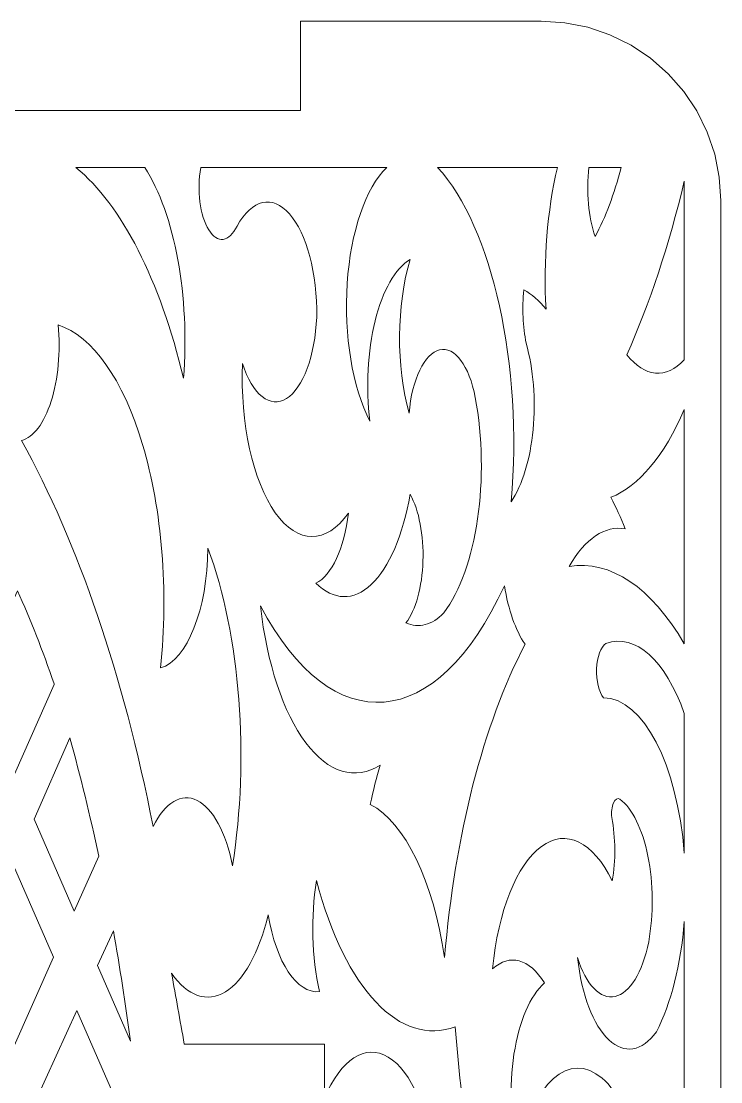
# Model space of a CAD drawing. Header units: millimetres. Extents: x 337 to 2510, y -469 to 429.
# Drawn here: x 592.6 to 633, y 35.6 to 96.8 of the extents above; entities that cross this region are included whole.
import ezdxf

# ---------------------------------------------------------------- set-up
doc = ezdxf.new("R2010")
doc.units = ezdxf.units.MM
doc.header["$MEASUREMENT"] = 0
doc.layers.add('Layer 1', color=7, linetype='Continuous')

msp = doc.modelspace()

# ---------------------------------------------------------------- linework, layer by layer
at = {"layer": 'Layer 1', "lineweight": 9}
for points in [[(608.7658, 91.5986), (608.7658, 91.5986), (608.7658, 96.7555), (608.7658, 96.7555)], [(622.6587, 96.7555), (622.6587, 96.7555), (608.7658, 96.7555), (608.7658, 96.7555)], [(622.6587, 96.7555), (622.6587, 96.7555), (624.0107, 96.6675), (624.0107, 96.6675)], [(624.0107, 96.6675), (624.0107, 96.6675), (625.3396, 96.4025), (625.3396, 96.4025)], [(625.3396, 96.4025), (625.3396, 96.4025), (626.6216, 95.9675), (626.6216, 95.9675)], [(626.6216, 95.9675), (626.6216, 95.9675), (627.8376, 95.3685), (627.8376, 95.3685)], [(627.8376, 95.3685), (627.8376, 95.3685), (628.9636, 94.6155), (628.9636, 94.6155)], [(628.9636, 94.6155), (628.9636, 94.6155), (629.9826, 93.7225), (629.9826, 93.7225)], [(629.9826, 93.7225), (629.9826, 93.7225), (630.8756, 92.7036), (630.8756, 92.7036)], [(630.8756, 92.7036), (630.8756, 92.7036), (631.6286, 91.5776), (631.6286, 91.5776)], [(608.7658, 91.5986), (608.7658, 91.5986), (589.716, 91.5986), (589.716, 91.5986)], [(631.6286, 91.5776), (631.6286, 91.5776), (632.2276, 90.3616), (632.2276, 90.3616)], [(632.2276, 90.3616), (632.2276, 90.3616), (632.6626, 89.0796), (632.6626, 89.0796)], [(632.6626, 89.0796), (632.6626, 89.0796), (632.9276, 87.7506), (632.9276, 87.7506)], [(632.9276, 87.7506), (632.9276, 87.7506), (633.0156, 86.3986), (633.0156, 86.3986)], [(633.0156, 86.3986), (633.0156, 86.3986), (633.0156, -233.4412), (633.0156, -233.4412)]]:
    msp.add_open_spline(points, degree=3, dxfattribs=at)
for points, knots in [([(602.0119, 76.1517), (600.6679, 81.8137), (598.4589, 86.1446), (595.8049, 88.3176), (595.8049, 88.3176), (595.8049, 88.3176), (595.8049, 88.3176), (595.8049, 88.3176), (595.8049, 88.3176), (595.8049, 88.3176), (599.7779, 88.3176), (599.7779, 88.3176), (599.7779, 88.3176), (599.7779, 88.3176), (599.7779, 88.3176), (599.7779, 88.3176), (599.7779, 88.3176), (601.5119, 85.6326), (602.3889, 80.8597), (602.0119, 76.1517)], [0, 0, 0, 0, 0.1666667, 0.1666667, 0.1666667, 0.1666667, 0.3333333, 0.3333333, 0.3333333, 0.3333333, 0.5, 0.5, 0.5, 0.5, 0.6666667, 0.6666667, 0.6666667, 0.6666667, 1, 1, 1, 1]), ([(613.7458, 88.3176), (613.7458, 88.3176), (603.0129, 88.3176), (603.0129, 88.3176), (603.0129, 88.3176), (603.0129, 88.3176), (603.0129, 88.3176), (603.0129, 88.3176), (603.0129, 88.3176), (602.7769, 87.0216), (602.9659, 85.5266), (603.4669, 84.7166), (603.4669, 84.7166), (603.4669, 84.7166), (603.4669, 84.7166), (603.4669, 84.7166), (603.4669, 84.7166), (603.9689, 83.9066), (604.6478, 83.9976), (605.1048, 84.9356), (605.1048, 84.9356), (605.1048, 84.9356), (605.1048, 84.9356), (605.1048, 84.9356), (605.1048, 84.9356), (605.9688, 86.4896), (607.1478, 86.7636), (608.1318, 85.6406), (608.1318, 85.6406), (608.1318, 85.6406), (608.1318, 85.6406), (608.1318, 85.6406), (608.1318, 85.6406), (609.1148, 84.5166), (609.7258, 82.1967), (609.7008, 79.6847), (609.7008, 79.6847), (609.7008, 79.6847), (609.7008, 79.6847), (609.7008, 79.6847), (609.7008, 79.6847), (609.6018, 77.4467), (608.9098, 75.5777), (607.9598, 74.9847), (607.9598, 74.9847), (607.9598, 74.9847), (607.9598, 74.9847), (607.9598, 74.9847), (607.9598, 74.9847), (607.0098, 74.3917), (605.9978, 75.1967), (605.4138, 77.0097), (605.4138, 77.0097), (605.4138, 77.0097), (605.4138, 77.0097), (605.4138, 77.0097), (605.4138, 77.0097), (605.2858, 73.5497), (606.0198, 70.2198), (607.3128, 68.3958), (607.3128, 68.3958), (607.3128, 68.3958), (607.3128, 68.3958), (607.3128, 68.3958), (607.3128, 68.3958), (608.6058, 66.5718), (610.2388, 66.5648), (611.5348, 68.3768), (611.5348, 68.3768), (611.5348, 68.3768), (611.5348, 68.3768), (611.5348, 68.3768), (611.5348, 68.3768), (611.2908, 66.3308), (610.5648, 64.7698), (609.6568, 64.3388), (609.6568, 64.3388), (609.6568, 64.3388), (609.6568, 64.3388), (609.6568, 64.3388), (609.6568, 64.3388), (610.6728, 63.3218), (611.8258, 63.2928), (612.8508, 64.2598), (612.8508, 64.2598), (612.8508, 64.2598), (612.8508, 64.2598), (612.8508, 64.2598), (612.8508, 64.2598), (613.8768, 65.2258), (614.6857, 67.1048), (615.0917, 69.4628), (615.0917, 69.4628), (615.0917, 69.4628), (615.0917, 69.4628), (615.0917, 69.4628), (615.0917, 69.4628), (615.6037, 68.5378), (615.8817, 67.0918), (615.8327, 65.6048), (615.8327, 65.6048), (615.8327, 65.6048), (615.8327, 65.6048), (615.8327, 65.6048), (615.8327, 65.6048), (615.7847, 64.1168), (615.4157, 62.7818), (614.8487, 62.0419), (614.8487, 62.0419), (614.8487, 62.0419), (614.8487, 62.0419), (614.8487, 62.0419), (614.8487, 62.0419), (615.5867, 61.7109), (616.3507, 61.9139), (617.0357, 62.6218), (617.0357, 62.6218), (617.0357, 62.6218), (617.0357, 62.6218), (617.0357, 62.6218), (617.0357, 62.6218), (618.9357, 65.1038), (619.7167, 70.4508), (618.8477, 75.0407), (618.8477, 75.0407), (618.8477, 75.0407), (618.8477, 75.0407), (618.8477, 75.0407), (618.8477, 75.0407), (618.4987, 76.8857), (617.6657, 77.9997), (616.7907, 77.7917), (616.7907, 77.7917), (616.7907, 77.7917), (616.7907, 77.7917), (616.7907, 77.7917), (616.7907, 77.7917), (615.9157, 77.5837), (615.2007, 76.1017), (615.0257, 74.1317), (615.0257, 74.1317), (615.0257, 74.1317), (615.0257, 74.1317), (615.0257, 74.1317), (615.0257, 74.1317), (614.2758, 76.8627), (614.3018, 80.3467), (615.0917, 83.0166), (615.0917, 83.0166), (615.0917, 83.0166), (615.0917, 83.0166), (615.0917, 83.0166), (615.0917, 83.0166), (614.2358, 82.5047), (613.5068, 81.2237), (613.0698, 79.4657), (613.0698, 79.4657), (613.0698, 79.4657), (613.0698, 79.4657), (613.0698, 79.4657), (613.0698, 79.4657), (612.6328, 77.7067), (612.5248, 75.6197), (612.7718, 73.6777), (612.7718, 73.6777), (612.7718, 73.6777), (612.7718, 73.6777), (612.7718, 73.6777), (612.7718, 73.6777), (611.7578, 75.6217), (611.2608, 78.6327), (611.4598, 81.6227), (611.4598, 81.6227), (611.4598, 81.6227), (611.4598, 81.6227), (611.4598, 81.6227), (611.4598, 81.6227), (611.6588, 84.6126), (612.5248, 87.1496), (613.7458, 88.3176)], [0, 0, 0, 0, 0.0217391, 0.0217391, 0.0217391, 0.0217391, 0.0434783, 0.0434783, 0.0434783, 0.0434783, 0.0652174, 0.0652174, 0.0652174, 0.0652174, 0.0869565, 0.0869565, 0.0869565, 0.0869565, 0.1086957, 0.1086957, 0.1086957, 0.1086957, 0.1304348, 0.1304348, 0.1304348, 0.1304348, 0.1521739, 0.1521739, 0.1521739, 0.1521739, 0.173913, 0.173913, 0.173913, 0.173913, 0.1956522, 0.1956522, 0.1956522, 0.1956522, 0.2173913, 0.2173913, 0.2173913, 0.2173913, 0.2391304, 0.2391304, 0.2391304, 0.2391304, 0.2608696, 0.2608696, 0.2608696, 0.2608696, 0.2826087, 0.2826087, 0.2826087, 0.2826087, 0.3043478, 0.3043478, 0.3043478, 0.3043478, 0.326087, 0.326087, 0.326087, 0.326087, 0.3478261, 0.3478261, 0.3478261, 0.3478261, 0.3695652, 0.3695652, 0.3695652, 0.3695652, 0.3913043, 0.3913043, 0.3913043, 0.3913043, 0.4130435, 0.4130435, 0.4130435, 0.4130435, 0.4347826, 0.4347826, 0.4347826, 0.4347826, 0.4565217, 0.4565217, 0.4565217, 0.4565217, 0.4782609, 0.4782609, 0.4782609, 0.4782609, 0.5, 0.5, 0.5, 0.5, 0.5217391, 0.5217391, 0.5217391, 0.5217391, 0.5434783, 0.5434783, 0.5434783, 0.5434783, 0.5652174, 0.5652174, 0.5652174, 0.5652174, 0.5869565, 0.5869565, 0.5869565, 0.5869565, 0.6086957, 0.6086957, 0.6086957, 0.6086957, 0.6304348, 0.6304348, 0.6304348, 0.6304348, 0.6521739, 0.6521739, 0.6521739, 0.6521739, 0.673913, 0.673913, 0.673913, 0.673913, 0.6956522, 0.6956522, 0.6956522, 0.6956522, 0.7173913, 0.7173913, 0.7173913, 0.7173913, 0.7391304, 0.7391304, 0.7391304, 0.7391304, 0.7608696, 0.7608696, 0.7608696, 0.7608696, 0.7826087, 0.7826087, 0.7826087, 0.7826087, 0.8043478, 0.8043478, 0.8043478, 0.8043478, 0.826087, 0.826087, 0.826087, 0.826087, 0.8478261, 0.8478261, 0.8478261, 0.8478261, 0.8695652, 0.8695652, 0.8695652, 0.8695652, 0.8913043, 0.8913043, 0.8913043, 0.8913043, 0.9130435, 0.9130435, 0.9130435, 0.9130435, 0.9347826, 0.9347826, 0.9347826, 0.9347826, 0.9565217, 0.9565217, 0.9565217, 0.9565217, 1, 1, 1, 1]), ([(622.9357, 80.1397), (622.7687, 82.9546), (622.9977, 85.8186), (623.5897, 88.3176), (623.5897, 88.3176), (623.5897, 88.3176), (623.5897, 88.3176), (623.5897, 88.3176), (623.5897, 88.3176), (623.5897, 88.3176), (616.6767, 88.3176), (616.6767, 88.3176), (616.6767, 88.3176), (616.6767, 88.3176), (616.6767, 88.3176), (616.6767, 88.3176), (616.6767, 88.3176), (619.8527, 84.8556), (621.5997, 76.9227), (620.9247, 69.0338), (620.9247, 69.0338), (620.9247, 69.0338), (620.9247, 69.0338), (620.9247, 69.0338), (620.9247, 69.0338), (621.5697, 69.9838), (622.0227, 71.4808), (622.1837, 73.1947), (622.1837, 73.1947), (622.1837, 73.1947), (622.1837, 73.1947), (622.1837, 73.1947), (622.1837, 73.1947), (622.3457, 74.9077), (622.2027, 76.6977), (621.7867, 78.1707), (621.7867, 78.1707), (621.7867, 78.1707), (621.7867, 78.1707), (621.7867, 78.1707), (621.7867, 78.1707), (621.5937, 79.1347), (621.5467, 80.2187), (621.6537, 81.2497), (621.6537, 81.2497), (621.6537, 81.2497), (621.6537, 81.2497), (621.6537, 81.2497), (621.6537, 81.2497), (622.1007, 81.0097), (622.5317, 80.6357), (622.9357, 80.1397)], [0, 0, 0, 0, 0.0714286, 0.0714286, 0.0714286, 0.0714286, 0.1428571, 0.1428571, 0.1428571, 0.1428571, 0.2142857, 0.2142857, 0.2142857, 0.2142857, 0.2857143, 0.2857143, 0.2857143, 0.2857143, 0.3571429, 0.3571429, 0.3571429, 0.3571429, 0.4285714, 0.4285714, 0.4285714, 0.4285714, 0.5, 0.5, 0.5, 0.5, 0.5714286, 0.5714286, 0.5714286, 0.5714286, 0.6428571, 0.6428571, 0.6428571, 0.6428571, 0.7142857, 0.7142857, 0.7142857, 0.7142857, 0.7857143, 0.7857143, 0.7857143, 0.7857143, 0.8571429, 0.8571429, 0.8571429, 0.8571429, 1, 1, 1, 1]), ([(625.3986, 88.3176), (625.3986, 88.3176), (627.2586, 88.3176), (627.2586, 88.3176), (627.2586, 88.3176), (627.2586, 88.3176), (627.2586, 88.3176), (627.2586, 88.3176), (627.2586, 88.3176), (626.8716, 86.7906), (626.3646, 85.4386), (625.7636, 84.3296), (625.7636, 84.3296), (625.7636, 84.3296), (625.7636, 84.3296), (625.7636, 84.3296), (625.7636, 84.3296), (625.3806, 85.4606), (625.2456, 86.9306), (625.3986, 88.3176)], [0, 0, 0, 0, 0.1666667, 0.1666667, 0.1666667, 0.1666667, 0.3333333, 0.3333333, 0.3333333, 0.3333333, 0.5, 0.5, 0.5, 0.5, 0.6666667, 0.6666667, 0.6666667, 0.6666667, 1, 1, 1, 1]), ([(627.5976, 77.5147), (628.6176, 76.2077), (629.8506, 76.0987), (630.9116, 77.2227), (630.9116, 77.2227), (630.9116, 77.2227), (630.9116, 77.2227), (630.9116, 77.2227), (630.9116, 77.2227), (630.9116, 77.2227), (630.9116, 87.5236), (630.9116, 87.5236), (630.9116, 87.5236), (630.9116, 87.5236), (630.9116, 87.5236), (630.9116, 87.5236), (630.9116, 87.5236), (630.0266, 83.8356), (628.9106, 80.4637), (627.5976, 77.5147)], [0, 0, 0, 0, 0.1666667, 0.1666667, 0.1666667, 0.1666667, 0.3333333, 0.3333333, 0.3333333, 0.3333333, 0.5, 0.5, 0.5, 0.5, 0.6666667, 0.6666667, 0.6666667, 0.6666667, 1, 1, 1, 1]), ([(594.7859, 79.2307), (596.7629, 78.6017), (598.5319, 76.0927), (599.6559, 72.3238), (599.6559, 72.3238), (599.6559, 72.3238), (599.6559, 72.3238), (599.6559, 72.3238), (599.6559, 72.3238), (600.7799, 68.5548), (601.1539, 63.8758), (600.6859, 59.4419), (600.6859, 59.4419), (600.6859, 59.4419), (600.6859, 59.4419), (600.6859, 59.4419), (600.6859, 59.4419), (602.2229, 59.8799), (603.3879, 62.8208), (603.4259, 66.3578), (603.4259, 66.3578), (603.4259, 66.3578), (603.4259, 66.3578), (603.4259, 66.3578), (603.4259, 66.3578), (605.2968, 61.2659), (605.8358, 54.2799), (604.8398, 48.033), (604.8398, 48.033), (604.8398, 48.033), (604.8398, 48.033), (604.8398, 48.033), (604.8398, 48.033), (604.4599, 49.957), (603.7019, 51.355), (602.7989, 51.8), (602.7989, 51.8), (602.7989, 51.8), (602.7989, 51.8), (602.7989, 51.8), (602.7989, 51.8), (601.8959, 52.245), (600.9539, 51.686), (600.2599, 50.291), (600.2599, 50.291), (600.2599, 50.291), (600.2599, 50.291), (600.2599, 50.291), (600.2599, 50.291), (598.5489, 59.0009), (595.9459, 66.6418), (592.67, 72.5688), (592.67, 72.5688), (592.67, 72.5688), (592.67, 72.5688), (592.67, 72.5688), (592.67, 72.5688), (593.353, 72.7357), (593.972, 73.5557), (594.376, 74.8257), (594.376, 74.8257), (594.376, 74.8257), (594.376, 74.8257), (594.376, 74.8257), (594.376, 74.8257), (594.7789, 76.0957), (594.9279, 77.6957), (594.7859, 79.2307)], [0, 0, 0, 0, 0.0555556, 0.0555556, 0.0555556, 0.0555556, 0.1111111, 0.1111111, 0.1111111, 0.1111111, 0.1666667, 0.1666667, 0.1666667, 0.1666667, 0.2222222, 0.2222222, 0.2222222, 0.2222222, 0.2777778, 0.2777778, 0.2777778, 0.2777778, 0.3333333, 0.3333333, 0.3333333, 0.3333333, 0.3888889, 0.3888889, 0.3888889, 0.3888889, 0.4444444, 0.4444444, 0.4444444, 0.4444444, 0.5, 0.5, 0.5, 0.5, 0.5555556, 0.5555556, 0.5555556, 0.5555556, 0.6111111, 0.6111111, 0.6111111, 0.6111111, 0.6666667, 0.6666667, 0.6666667, 0.6666667, 0.7222222, 0.7222222, 0.7222222, 0.7222222, 0.7777778, 0.7777778, 0.7777778, 0.7777778, 0.8333333, 0.8333333, 0.8333333, 0.8333333, 0.8888889, 0.8888889, 0.8888889, 0.8888889, 1, 1, 1, 1]), ([(626.6696, 69.2858), (628.2806, 69.9228), (629.7636, 71.6958), (630.9116, 74.3557), (630.9116, 74.3557), (630.9116, 74.3557), (630.9116, 74.3557), (630.9116, 74.3557), (630.9116, 74.3557), (630.9116, 74.3557), (630.9116, 60.8389), (630.9116, 60.8389), (630.9116, 60.8389), (630.9116, 60.8389), (630.9116, 60.8389), (630.9116, 60.8389), (630.9116, 60.8389), (629.0016, 64.1028), (626.6406, 65.6858), (624.2617, 65.2978), (624.2617, 65.2978), (624.2617, 65.2978), (624.2617, 65.2978), (624.2617, 65.2978), (624.2617, 65.2978), (625.1876, 66.9038), (626.3396, 67.6758), (627.4986, 67.4688), (627.4986, 67.4688), (627.4986, 67.4688), (627.4986, 67.4688), (627.4986, 67.4688), (627.4986, 67.4688), (627.2406, 68.1168), (626.9636, 68.7248), (626.6696, 69.2858)], [0, 0, 0, 0, 0.1, 0.1, 0.1, 0.1, 0.2, 0.2, 0.2, 0.2, 0.3, 0.3, 0.3, 0.3, 0.4, 0.4, 0.4, 0.4, 0.5, 0.5, 0.5, 0.5, 0.6, 0.6, 0.6, 0.6, 0.7, 0.7, 0.7, 0.7, 0.8, 0.8, 0.8, 0.8, 1, 1, 1, 1]), ([(592.429, 63.8968), (592.429, 63.8968), (589.983, 58.5529), (589.983, 58.5529), (589.983, 58.5529), (589.983, 58.5529), (589.983, 58.5529), (589.983, 58.5529), (589.983, 58.5529), (589.983, 58.5529), (592.26, 53.3139), (592.26, 53.3139), (592.26, 53.3139), (592.26, 53.3139), (592.26, 53.3139), (592.26, 53.3139), (592.26, 53.3139), (592.26, 53.3139), (594.5599, 58.4809), (594.5599, 58.4809), (594.5599, 58.4809), (594.5599, 58.4809), (594.5599, 58.4809), (594.5599, 58.4809), (594.5599, 58.4809), (594.5599, 58.4809), (594.5429, 58.5329), (594.5429, 58.5329), (594.5429, 58.5329), (594.5429, 58.5329), (594.5429, 58.5329), (594.5429, 58.5329), (594.5429, 58.5329), (593.897, 60.4369), (593.191, 62.2299), (592.429, 63.8968)], [0, 0, 0, 0, 0.1, 0.1, 0.1, 0.1, 0.2, 0.2, 0.2, 0.2, 0.3, 0.3, 0.3, 0.3, 0.4, 0.4, 0.4, 0.4, 0.5, 0.5, 0.5, 0.5, 0.6, 0.6, 0.6, 0.6, 0.7, 0.7, 0.7, 0.7, 0.8, 0.8, 0.8, 0.8, 1, 1, 1, 1]), ([(617.0807, 42.732), (617.6657, 49.801), (619.3057, 56.1879), (621.7207, 60.8049), (621.7207, 60.8049), (621.7207, 60.8049), (621.7207, 60.8049), (621.7207, 60.8049), (621.7207, 60.8049), (621.1747, 61.6119), (620.7567, 62.7968), (620.5277, 64.1868), (620.5277, 64.1868), (620.5277, 64.1868), (620.5277, 64.1868), (620.5277, 64.1868), (620.5277, 64.1868), (616.6477, 55.6799), (610.5908, 55.1799), (606.4528, 63.0258), (606.4528, 63.0258), (606.4528, 63.0258), (606.4528, 63.0258), (606.4528, 63.0258), (606.4528, 63.0258), (606.8258, 59.6979), (607.7678, 56.8509), (609.0688, 55.1239), (609.0688, 55.1239), (609.0688, 55.1239), (609.0688, 55.1239), (609.0688, 55.1239), (609.0688, 55.1239), (610.3688, 53.3959), (611.9178, 52.9329), (613.3688, 53.8379), (613.3688, 53.8379), (613.3688, 53.8379), (613.3688, 53.8379), (613.3688, 53.8379), (613.3688, 53.8379), (613.1518, 53.1159), (612.9598, 52.356), (612.7938, 51.567), (612.7938, 51.567), (612.7938, 51.567), (612.7938, 51.567), (612.7938, 51.567), (612.7938, 51.567), (614.7947, 50.512), (616.4157, 47.171), (617.0807, 42.732)], [0, 0, 0, 0, 0.0714286, 0.0714286, 0.0714286, 0.0714286, 0.1428571, 0.1428571, 0.1428571, 0.1428571, 0.2142857, 0.2142857, 0.2142857, 0.2142857, 0.2857143, 0.2857143, 0.2857143, 0.2857143, 0.3571429, 0.3571429, 0.3571429, 0.3571429, 0.4285714, 0.4285714, 0.4285714, 0.4285714, 0.5, 0.5, 0.5, 0.5, 0.5714286, 0.5714286, 0.5714286, 0.5714286, 0.6428571, 0.6428571, 0.6428571, 0.6428571, 0.7142857, 0.7142857, 0.7142857, 0.7142857, 0.7857143, 0.7857143, 0.7857143, 0.7857143, 0.8571429, 0.8571429, 0.8571429, 0.8571429, 1, 1, 1, 1]), ([(626.3826, 60.8559), (628.1006, 61.4479), (629.8266, 59.9039), (630.9116, 56.8049), (630.9116, 56.8049), (630.9116, 56.8049), (630.9116, 56.8049), (630.9116, 56.8049), (630.9116, 56.8049), (630.9116, 56.8049), (630.9116, 48.752), (630.9116, 48.752), (630.9116, 48.752), (630.9116, 48.752), (630.9116, 48.752), (630.9116, 48.752), (630.9116, 48.752), (630.4996, 53.9089), (628.5436, 57.6719), (626.2496, 57.7259), (626.2496, 57.7259), (626.2496, 57.7259), (626.2496, 57.7259), (626.2496, 57.7259), (626.2496, 57.7259), (625.9806, 58.0429), (625.8226, 58.7039), (625.8516, 59.3929), (625.8516, 59.3929), (625.8516, 59.3929), (625.8516, 59.3929), (625.8516, 59.3929), (625.8516, 59.3929), (625.8806, 60.0829), (626.0916, 60.6619), (626.3826, 60.8559)], [0, 0, 0, 0, 0.1, 0.1, 0.1, 0.1, 0.2, 0.2, 0.2, 0.2, 0.3, 0.3, 0.3, 0.3, 0.4, 0.4, 0.4, 0.4, 0.5, 0.5, 0.5, 0.5, 0.6, 0.6, 0.6, 0.6, 0.7, 0.7, 0.7, 0.7, 0.8, 0.8, 0.8, 0.8, 1, 1, 1, 1]), ([(595.4589, 55.4059), (595.4589, 55.4059), (593.389, 50.717), (593.389, 50.717), (593.389, 50.717), (593.389, 50.717), (593.389, 50.717), (593.389, 50.717), (593.389, 50.717), (593.389, 50.717), (595.6999, 45.399), (595.6999, 45.399), (595.6999, 45.399), (595.6999, 45.399), (595.6999, 45.399), (595.6999, 45.399), (595.6999, 45.399), (595.6999, 45.399), (597.1229, 48.591), (597.1229, 48.591), (597.1229, 48.591), (597.1229, 48.591), (597.1229, 48.591), (597.1229, 48.591), (597.1229, 48.591), (596.6229, 50.93), (596.0679, 53.2049), (595.4589, 55.4059)], [0, 0, 0, 0, 0.125, 0.125, 0.125, 0.125, 0.25, 0.25, 0.25, 0.25, 0.375, 0.375, 0.375, 0.375, 0.5, 0.5, 0.5, 0.5, 0.625, 0.625, 0.625, 0.625, 0.75, 0.75, 0.75, 0.75, 1, 1, 1, 1]), ([(630.9116, 44.818), (630.9116, 44.818), (630.9116, 21.5373), (630.9116, 21.5373), (630.9116, 21.5373), (630.9116, 21.5373), (630.9116, 21.5373), (630.9116, 21.5373), (630.9116, 21.5373), (630.0036, 23.9362), (628.5186, 24.7102), (627.2436, 23.4482), (627.2436, 23.4482), (627.2436, 23.4482), (627.2436, 23.4482), (627.2436, 23.4482), (627.2436, 23.4482), (626.0246, 21.7783), (625.4526, 18.4383), (625.8526, 15.3203), (625.8526, 15.3203), (625.8526, 15.3203), (625.8526, 15.3203), (625.8526, 15.3203), (625.8526, 15.3203), (623.8737, 17.7153), (622.7547, 22.6672), (623.0457, 27.7392), (623.0457, 27.7392), (623.0457, 27.7392), (623.0457, 27.7392), (623.0457, 27.7392), (623.0457, 27.7392), (623.0747, 28.7902), (623.2987, 29.7632), (623.6617, 30.4102), (623.6617, 30.4102), (623.6617, 30.4102), (623.6617, 30.4102), (623.6617, 30.4102), (623.6617, 30.4102), (624.0257, 31.0572), (624.4937, 31.3162), (624.9466, 31.1212), (624.9466, 31.1212), (624.9466, 31.1212), (624.9466, 31.1212), (624.9466, 31.1212), (624.9466, 31.1212), (625.4576, 30.9352), (625.8956, 30.1832), (626.1166, 29.1122), (626.1166, 29.1122), (626.1166, 29.1122), (626.1166, 29.1122), (626.1166, 29.1122), (626.1166, 29.1122), (626.3376, 28.0422), (626.3136, 26.7912), (626.0506, 25.7702), (626.0506, 25.7702), (626.0506, 25.7702), (626.0506, 25.7702), (626.0506, 25.7702), (626.0506, 25.7702), (627.0366, 26.3472), (627.7346, 28.3492), (627.7596, 30.6732), (627.7596, 30.6732), (627.7596, 30.6732), (627.7596, 30.6732), (627.7596, 30.6732), (627.7596, 30.6732), (627.7856, 32.9961), (627.1326, 35.0761), (626.1616, 35.7661), (626.1616, 35.7661), (626.1616, 35.7661), (626.1616, 35.7661), (626.1616, 35.7661), (626.1616, 35.7661), (624.2937, 37.4051), (622.1867, 35.5241), (621.3007, 31.4242), (621.3007, 31.4242), (621.3007, 31.4242), (621.3007, 31.4242), (621.3007, 31.4242), (621.3007, 31.4242), (620.8647, 33.1721), (620.7857, 35.2671), (621.0827, 37.1591), (621.0827, 37.1591), (621.0827, 37.1591), (621.0827, 37.1591), (621.0827, 37.1591), (621.0827, 37.1591), (621.3797, 39.0521), (622.0247, 40.5531), (622.8477, 41.2681), (622.8477, 41.2681), (622.8477, 41.2681), (622.8477, 41.2681), (622.8477, 41.2681), (622.8477, 41.2681), (621.9687, 42.675), (620.8397, 42.979), (619.8427, 42.0761), (619.8427, 42.0761), (619.8427, 42.0761), (619.8427, 42.0761), (619.8427, 42.0761), (619.8427, 42.0761), (620.1667, 45.409), (621.2407, 48.1), (622.6637, 49.143), (622.6637, 49.143), (622.6637, 49.143), (622.6637, 49.143), (622.6637, 49.143), (622.6637, 49.143), (624.0867, 50.187), (625.6446, 49.428), (626.7576, 47.15), (626.7576, 47.15), (626.7576, 47.15), (626.7576, 47.15), (626.7576, 47.15), (626.7576, 47.15), (626.9616, 48.331), (626.9496, 49.649), (626.7246, 50.81), (626.7246, 50.81), (626.7246, 50.81), (626.7246, 50.81), (626.7246, 50.81), (626.7246, 50.81), (626.6906, 51.113), (626.7296, 51.436), (626.8276, 51.655), (626.8276, 51.655), (626.8276, 51.655), (626.8276, 51.655), (626.8276, 51.655), (626.8276, 51.655), (626.9256, 51.874), (627.0676, 51.956), (627.1996, 51.87), (627.1996, 51.87), (627.1996, 51.87), (627.1996, 51.87), (627.1996, 51.87), (627.1996, 51.87), (627.9136, 51.331), (628.4976, 50.139), (628.8116, 48.579), (628.8116, 48.579), (628.8116, 48.579), (628.8116, 48.579), (628.8116, 48.579), (628.8116, 48.579), (629.1266, 47.019), (629.1426, 45.23), (628.8566, 43.641), (628.8566, 43.641), (628.8566, 43.641), (628.8566, 43.641), (628.8566, 43.641), (628.8566, 43.641), (628.5026, 41.8751), (627.7626, 40.6741), (626.9166, 40.4871), (626.9166, 40.4871), (626.9166, 40.4871), (626.9166, 40.4871), (626.9166, 40.4871), (626.9166, 40.4871), (626.0696, 40.2991), (625.2436, 41.1551), (624.7476, 42.732), (624.7476, 42.732), (624.7476, 42.732), (624.7476, 42.732), (624.7476, 42.732), (624.7476, 42.732), (624.9886, 40.5881), (625.6576, 38.8291), (626.5536, 37.9851), (626.5536, 37.9851), (626.5536, 37.9851), (626.5536, 37.9851), (626.5536, 37.9851), (626.5536, 37.9851), (627.4486, 37.1401), (628.4666, 37.3091), (629.2986, 38.4411), (629.2986, 38.4411), (629.2986, 38.4411), (629.2986, 38.4411), (629.2986, 38.4411), (629.2986, 38.4411), (630.1426, 40.0771), (630.7126, 42.3301), (630.9116, 44.818)], [0, 0, 0, 0, 0.0192308, 0.0192308, 0.0192308, 0.0192308, 0.0384615, 0.0384615, 0.0384615, 0.0384615, 0.0576923, 0.0576923, 0.0576923, 0.0576923, 0.0769231, 0.0769231, 0.0769231, 0.0769231, 0.0961538, 0.0961538, 0.0961538, 0.0961538, 0.1153846, 0.1153846, 0.1153846, 0.1153846, 0.1346154, 0.1346154, 0.1346154, 0.1346154, 0.1538462, 0.1538462, 0.1538462, 0.1538462, 0.1730769, 0.1730769, 0.1730769, 0.1730769, 0.1923077, 0.1923077, 0.1923077, 0.1923077, 0.2115385, 0.2115385, 0.2115385, 0.2115385, 0.2307692, 0.2307692, 0.2307692, 0.2307692, 0.25, 0.25, 0.25, 0.25, 0.2692308, 0.2692308, 0.2692308, 0.2692308, 0.2884615, 0.2884615, 0.2884615, 0.2884615, 0.3076923, 0.3076923, 0.3076923, 0.3076923, 0.3269231, 0.3269231, 0.3269231, 0.3269231, 0.3461538, 0.3461538, 0.3461538, 0.3461538, 0.3653846, 0.3653846, 0.3653846, 0.3653846, 0.3846154, 0.3846154, 0.3846154, 0.3846154, 0.4038462, 0.4038462, 0.4038462, 0.4038462, 0.4230769, 0.4230769, 0.4230769, 0.4230769, 0.4423077, 0.4423077, 0.4423077, 0.4423077, 0.4615385, 0.4615385, 0.4615385, 0.4615385, 0.4807692, 0.4807692, 0.4807692, 0.4807692, 0.5, 0.5, 0.5, 0.5, 0.5192308, 0.5192308, 0.5192308, 0.5192308, 0.5384615, 0.5384615, 0.5384615, 0.5384615, 0.5576923, 0.5576923, 0.5576923, 0.5576923, 0.5769231, 0.5769231, 0.5769231, 0.5769231, 0.5961538, 0.5961538, 0.5961538, 0.5961538, 0.6153846, 0.6153846, 0.6153846, 0.6153846, 0.6346154, 0.6346154, 0.6346154, 0.6346154, 0.6538462, 0.6538462, 0.6538462, 0.6538462, 0.6730769, 0.6730769, 0.6730769, 0.6730769, 0.6923077, 0.6923077, 0.6923077, 0.6923077, 0.7115385, 0.7115385, 0.7115385, 0.7115385, 0.7307692, 0.7307692, 0.7307692, 0.7307692, 0.75, 0.75, 0.75, 0.75, 0.7692308, 0.7692308, 0.7692308, 0.7692308, 0.7884615, 0.7884615, 0.7884615, 0.7884615, 0.8076923, 0.8076923, 0.8076923, 0.8076923, 0.8269231, 0.8269231, 0.8269231, 0.8269231, 0.8461538, 0.8461538, 0.8461538, 0.8461538, 0.8653846, 0.8653846, 0.8653846, 0.8653846, 0.8846154, 0.8846154, 0.8846154, 0.8846154, 0.9038462, 0.9038462, 0.9038462, 0.9038462, 0.9230769, 0.9230769, 0.9230769, 0.9230769, 0.9423077, 0.9423077, 0.9423077, 0.9423077, 0.9615385, 0.9615385, 0.9615385, 0.9615385, 1, 1, 1, 1]), ([(592.208, 48.044), (592.208, 48.044), (589.876, 42.763), (589.876, 42.763), (589.876, 42.763), (589.876, 42.763), (589.876, 42.763), (589.876, 42.763), (589.876, 42.763), (589.876, 42.763), (592.165, 37.4701), (592.165, 37.4701), (592.165, 37.4701), (592.165, 37.4701), (592.165, 37.4701), (592.165, 37.4701), (592.165, 37.4701), (592.165, 37.4701), (594.5179, 42.748), (594.5179, 42.748), (594.5179, 42.748), (594.5179, 42.748), (594.5179, 42.748), (594.5179, 42.748), (594.5179, 42.748), (594.5179, 42.748), (592.208, 48.044), (592.208, 48.044)], [0, 0, 0, 0, 0.125, 0.125, 0.125, 0.125, 0.25, 0.25, 0.25, 0.25, 0.375, 0.375, 0.375, 0.375, 0.5, 0.5, 0.5, 0.5, 0.625, 0.625, 0.625, 0.625, 0.75, 0.75, 0.75, 0.75, 1, 1, 1, 1]), ([(601.3269, 41.8241), (602.2519, 40.4991), (603.3769, 40.1121), (604.4319, 40.7531), (604.4319, 40.7531), (604.4319, 40.7531), (604.4319, 40.7531), (604.4319, 40.7531), (604.4319, 40.7531), (605.4868, 41.3941), (606.3788, 43.006), (606.8948, 45.206), (606.8948, 45.206), (606.8948, 45.206), (606.8948, 45.206), (606.8948, 45.206), (606.8948, 45.206), (607.3638, 42.4301), (608.5538, 40.6441), (609.8548, 40.7641), (609.8548, 40.7641), (609.8548, 40.7641), (609.8548, 40.7641), (609.8548, 40.7641), (609.8548, 40.7641), (609.4158, 42.756), (609.3518, 45.072), (609.6788, 47.175), (609.6788, 47.175), (609.6788, 47.175), (609.6788, 47.175), (609.6788, 47.175), (609.6788, 47.175), (611.3468, 40.8841), (614.5228, 37.5451), (617.6987, 38.7441), (617.6987, 38.7441), (617.6987, 38.7441), (617.6987, 38.7441), (617.6987, 38.7441), (617.6987, 38.7441), (618.0097, 34.1641), (618.7477, 29.7912), (619.8647, 25.9222), (619.8647, 25.9222), (619.8647, 25.9222), (619.8647, 25.9222), (619.8647, 25.9222), (619.8647, 25.9222), (618.8027, 25.4352), (617.7167, 25.2992), (616.6387, 25.5182), (616.6387, 25.5182), (616.6387, 25.5182), (616.6387, 25.5182), (616.6387, 25.5182), (616.6387, 25.5182), (616.6467, 27.2712), (616.6097, 29.0242), (616.5277, 30.7682), (616.5277, 30.7682), (616.5277, 30.7682), (616.5277, 30.7682), (616.5277, 30.7682), (616.5277, 30.7682), (616.1917, 33.8091), (615.1577, 36.1921), (613.8308, 36.9891), (613.8308, 36.9891), (613.8308, 36.9891), (613.8308, 36.9891), (613.8308, 36.9891), (613.8308, 36.9891), (612.5028, 37.7871), (611.0908, 36.8741), (610.1428, 34.6051), (610.1428, 34.6051), (610.1428, 34.6051), (610.1428, 34.6051), (610.1428, 34.6051), (610.1428, 34.6051), (610.1428, 34.6051), (610.1428, 37.7351), (610.1428, 37.7351), (610.1428, 37.7351), (610.1428, 37.7351), (610.1428, 37.7351), (610.1428, 37.7351), (610.1428, 37.7351), (610.1428, 37.7351), (602.0559, 37.7351), (602.0559, 37.7351), (602.0559, 37.7351), (602.0559, 37.7351), (602.0559, 37.7351), (602.0559, 37.7351), (602.0559, 37.7351), (601.8179, 39.1031), (601.5749, 40.4661), (601.3269, 41.8241)], [0, 0, 0, 0, 0.0384615, 0.0384615, 0.0384615, 0.0384615, 0.0769231, 0.0769231, 0.0769231, 0.0769231, 0.1153846, 0.1153846, 0.1153846, 0.1153846, 0.1538462, 0.1538462, 0.1538462, 0.1538462, 0.1923077, 0.1923077, 0.1923077, 0.1923077, 0.2307692, 0.2307692, 0.2307692, 0.2307692, 0.2692308, 0.2692308, 0.2692308, 0.2692308, 0.3076923, 0.3076923, 0.3076923, 0.3076923, 0.3461538, 0.3461538, 0.3461538, 0.3461538, 0.3846154, 0.3846154, 0.3846154, 0.3846154, 0.4230769, 0.4230769, 0.4230769, 0.4230769, 0.4615385, 0.4615385, 0.4615385, 0.4615385, 0.5, 0.5, 0.5, 0.5, 0.5384615, 0.5384615, 0.5384615, 0.5384615, 0.5769231, 0.5769231, 0.5769231, 0.5769231, 0.6153846, 0.6153846, 0.6153846, 0.6153846, 0.6538462, 0.6538462, 0.6538462, 0.6538462, 0.6923077, 0.6923077, 0.6923077, 0.6923077, 0.7307692, 0.7307692, 0.7307692, 0.7307692, 0.7692308, 0.7692308, 0.7692308, 0.7692308, 0.8076923, 0.8076923, 0.8076923, 0.8076923, 0.8461538, 0.8461538, 0.8461538, 0.8461538, 0.8846154, 0.8846154, 0.8846154, 0.8846154, 0.9230769, 0.9230769, 0.9230769, 0.9230769, 1, 1, 1, 1]), ([(597.9679, 44.279), (597.9679, 44.279), (597.0539, 42.2831), (597.0539, 42.2831), (597.0539, 42.2831), (597.0539, 42.2831), (597.0539, 42.2831), (597.0539, 42.2831), (597.0539, 42.2831), (597.0539, 42.2831), (598.9559, 37.9081), (598.9559, 37.9081), (598.9559, 37.9081), (598.9559, 37.9081), (598.9559, 37.9081), (598.9559, 37.9081), (598.9559, 37.9081), (598.6699, 40.0661), (598.3409, 42.1921), (597.9679, 44.279)], [0, 0, 0, 0, 0.1666667, 0.1666667, 0.1666667, 0.1666667, 0.3333333, 0.3333333, 0.3333333, 0.3333333, 0.5, 0.5, 0.5, 0.5, 0.6666667, 0.6666667, 0.6666667, 0.6666667, 1, 1, 1, 1]), ([(595.8589, 39.6741), (595.8589, 39.6741), (598.0509, 34.6511), (598.0509, 34.6511), (598.0509, 34.6511), (598.0509, 34.6511), (598.0509, 34.6511), (598.0509, 34.6511), (598.0509, 34.6511), (598.0509, 34.6511), (595.6879, 29.3242), (595.6879, 29.3242), (595.6879, 29.3242), (595.6879, 29.3242), (595.6879, 29.3242), (595.6879, 29.3242), (595.6879, 29.3242), (595.6879, 29.3242), (593.47, 34.4531), (593.47, 34.4531), (593.47, 34.4531), (593.47, 34.4531), (593.47, 34.4531), (593.47, 34.4531), (593.47, 34.4531), (593.47, 34.4531), (595.8589, 39.6741), (595.8589, 39.6741)], [0, 0, 0, 0, 0.125, 0.125, 0.125, 0.125, 0.25, 0.25, 0.25, 0.25, 0.375, 0.375, 0.375, 0.375, 0.5, 0.5, 0.5, 0.5, 0.625, 0.625, 0.625, 0.625, 0.75, 0.75, 0.75, 0.75, 1, 1, 1, 1])]:
    msp.add_open_spline(points, degree=3, knots=knots, dxfattribs=at)

doc.saveas('drawing.dxf')
